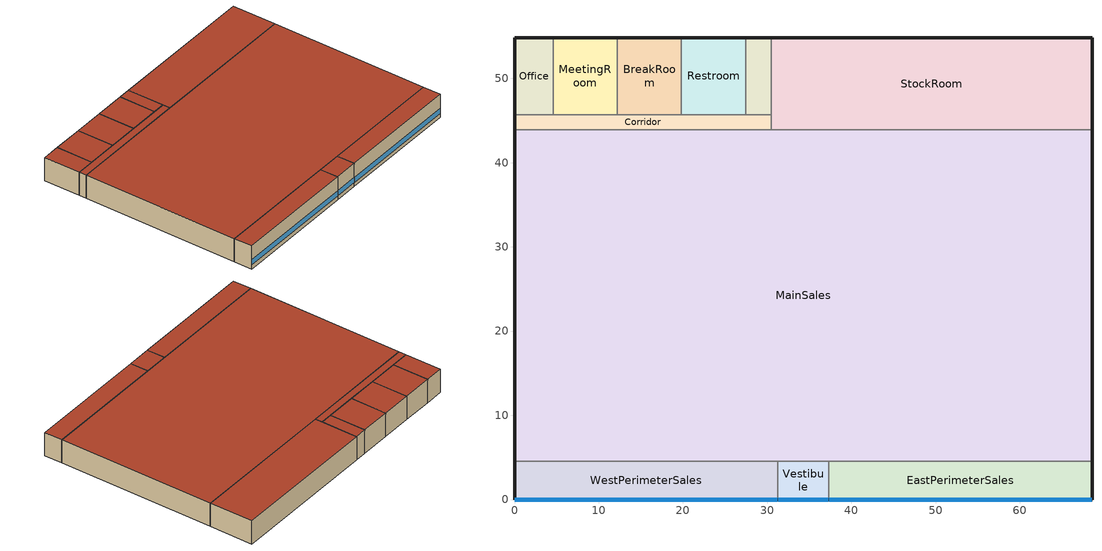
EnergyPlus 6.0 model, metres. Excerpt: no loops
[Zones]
Office
 floor ground (Unheated - 8in Slab with Carpet_NR_Ext-slab): 4.57,54.86 4.57,45.72 0,45.72 0,54.86 z0
 wall outside (Steel-Framed_R-13 + R-7.5 ci_Ext-wall): 4.57,54.86 0,54.86 0,45.72 z0:6.1
 wall to MeetingRoom (Standard_Int-Wall): 4.57,45.72 4.57,54.86 z0:6.1
 wall to Corridor (Standard_Int-Wall): 0,45.72 4.57,45.72 z0:6.1
 roof outside (IEAD_R-25 ci_Roof): 4.57,45.72 4.57,54.86 0,54.86 0,45.72 z6.1
BreakRoom
 floor ground (Unheated - 8in Slab with Carpet_NR_Ext-slab): 19.81,54.86 19.81,45.72 12.19,45.72 12.19,54.86 z0
 wall outside (Steel-Framed_R-13 + R-7.5 ci_Ext-wall): 19.81,54.86 12.19,54.86 z0:6.1
 wall to MeetingRoom (Standard_Int-Wall): 12.19,54.86 12.19,45.72 z0:6.1
 wall to Restroom (Standard_Int-Wall): 19.81,45.72 19.81,54.86 z0:6.1
 wall to Corridor (Standard_Int-Wall): 12.19,45.72 19.81,45.72 z0:6.1
 roof outside (IEAD_R-25 ci_Roof): 19.81,45.72 19.81,54.86 12.19,54.86 12.19,45.72 z6.1
WestPerimeterSales
 floor ground (Unheated - 8in Slab with Carpet_NR_Ext-slab): 31.24,4.57 31.24,0 0,0 0,4.57 z0
 wall outside (Steel-Framed_R-13 + R-7.5 ci_Ext-wall): 0,4.57 0,0 31.24,0 z0:6.1
 wall to Vestibule (Standard_Int-Wall): 31.24,0 31.24,4.57 z0:6.1
 wall to MainSales (AIR-WALL): 31.24,4.57 0,4.57 z0:6.1
 window (Retail_AEDG_window_3_UValue_3.408_SHGC_0.25_VT_0.32): 0.05,0 31.19,0 z1.1:2.45
 roof outside (IEAD_R-25 ci_Roof): 31.24,0 31.24,4.57 0,4.57 0,0 z6.1
Corridor
 floor ground (Unheated - 8in Slab with Carpet_NR_Ext-slab): 30.48,45.72 30.48,43.89 0,43.89 0,45.72 z0
 wall outside (Steel-Framed_R-13 + R-7.5 ci_Ext-wall): 0,45.72 0,43.89 z0:6.1
 wall to MainSales (Standard_Int-Wall): 0,43.89 30.48,43.89 z0:6.1
 wall to Restroom (Standard_Int-Wall): 27.43,45.72 19.81,45.72 z0:6.1
 wall to MeetingRoom (Standard_Int-Wall): 12.19,45.72 4.57,45.72 z0:6.1
 wall to MechanicalRoom (Standard_Int-Wall): 30.48,45.72 27.43,45.72 z0:6.1
 wall to StockRoom (Standard_Int-Wall): 30.48,43.89 30.48,45.72 z0:6.1
 roof outside (IEAD_R-25 ci_Roof): 30.48,43.89 30.48,45.72 0,45.72 0,43.89 z6.1
EastPerimeterSales
 floor ground (Unheated - 8in Slab with Carpet_NR_Ext-slab): 68.58,4.57 68.58,0 37.34,0 37.34,4.57 z0
 wall outside (Steel-Framed_R-13 + R-7.5 ci_Ext-wall): 37.34,0 68.58,0 68.58,4.57 z0:6.1
 wall to Vestibule (Standard_Int-Wall): 37.34,4.57 37.34,0 z0:6.1
 wall to MainSales (AIR-WALL): 68.58,4.57 37.34,4.57 z0:6.1
 window (Retail_AEDG_window_3_UValue_3.408_SHGC_0.25_VT_0.32): 37.39,0 68.53,0 z1.1:2.45
 roof outside (IEAD_R-25 ci_Roof): 68.58,0 68.58,4.57 37.34,4.57 37.34,0 z6.1
Vestibule
 floor ground (Unheated - 8in Slab with Carpet_NR_Ext-slab): 37.34,4.57 37.34,0 31.24,0 31.24,4.57 z0
 wall outside (Steel-Framed_R-13 + R-7.5 ci_Ext-wall): 31.24,0 37.34,0 z0:6.1
 wall to MainSales (Standard_Int-Wall): 37.34,4.57 31.24,4.57 z0:6.1
 window (Retail_AEDG_window_3_UValue_3.408_SHGC_0.25_VT_0.32): 31.29,0 37.29,0 z1.1:2.45
 roof outside (IEAD_R-25 ci_Roof): 37.34,0 37.34,4.57 31.24,4.57 31.24,0 z6.1
StockRoom
 floor ground (Unheated - 8in Slab with Carpet_NR_Ext-slab): 68.58,54.86 68.58,43.89 30.48,43.89 30.48,54.86 z0
 wall outside (Steel-Framed_R-13 + R-7.5 ci_Ext-wall): 68.58,43.89 68.58,54.86 30.48,54.86 z0:6.1
 wall to MainSales (Standard_Int-Wall): 30.48,43.89 68.58,43.89 z0:6.1
 wall to MechanicalRoom (Standard_Int-Wall): 30.48,54.86 30.48,45.72 z0:6.1
 roof outside (IEAD_R-25 ci_Roof): 68.58,43.89 68.58,54.86 30.48,54.86 30.48,43.89 z6.1
MainSales
 floor ground (Unheated - 8in Slab with Carpet_NR_Ext-slab): 68.58,43.89 68.58,4.57 0,4.57 0,43.89 z0
 wall outside (Steel-Framed_R-13 + R-7.5 ci_Ext-wall): 68.58,4.57 68.58,43.89 / 0,43.89 0,4.57 z0:6.1
 roof outside (IEAD_R-25 ci_Roof): 68.58,4.57 68.58,43.89 0,43.89 0,4.57 z6.1
MeetingRoom
 floor ground (Unheated - 8in Slab with Carpet_NR_Ext-slab): 12.19,54.86 12.19,45.72 4.57,45.72 4.57,54.86 z0
 wall outside (Steel-Framed_R-13 + R-7.5 ci_Ext-wall): 12.19,54.86 4.57,54.86 z0:6.1
 roof outside (IEAD_R-25 ci_Roof): 12.19,45.72 12.19,54.86 4.57,54.86 4.57,45.72 z6.1
Restroom
 floor ground (Unheated - 8in Slab with Carpet_NR_Ext-slab): 27.43,54.86 27.43,45.72 19.81,45.72 19.81,54.86 z0
 wall outside (Steel-Framed_R-13 + R-7.5 ci_Ext-wall): 27.43,54.86 19.81,54.86 z0:6.1
 wall to MechanicalRoom (Standard_Int-Wall): 27.43,45.72 27.43,54.86 z0:6.1
 roof outside (IEAD_R-25 ci_Roof): 27.43,45.72 27.43,54.86 19.81,54.86 19.81,45.72 z6.1
MechanicalRoom
 floor ground (Unheated - 8in Slab with Carpet_NR_Ext-slab): 30.48,54.86 30.48,45.72 27.43,45.72 27.43,54.86 z0
 wall outside (Steel-Framed_R-13 + R-7.5 ci_Ext-wall): 30.48,54.86 27.43,54.86 z0:6.1
 roof outside (IEAD_R-25 ci_Roof): 30.48,45.72 30.48,54.86 27.43,54.86 27.43,45.72 z6.1
[Building]
Retail_High_Plug_DOASwCAV: North Axis=0; Terrain=City; Loads Convergence Tolerance Value=0.04; Temperature Convergence Tolerance Value=0.2; Solar Distribution=FullExterior; Maximum Number of Warmup Days=25
[Site:Location]
USA GA-ATLANTA: Latitude {deg}=33.65; Longitude {deg}=-84.42; Time Zone {hr}=-5; Elevation {m}=315
[Site:GroundTemperature:BuildingSurface]
19.963, 19.905, 19.939, 20.453, 22.043, 22.528, 22.672, 22.78, 22.808, 21.178, 20.28, 20.042
[Site:WaterMainsTemperature]
Calculation Method=CORRELATION; Annual Average Outdoor Air Temperature {C}=15.83; Maximum Difference In Monthly Average Outdoor Air Temperatures {deltaC}=20.5
[SizingPeriod:DesignDay] Barometric Pressure {Pa}=97598; Rain {0-no,1-yes}=0; Snow on ground {0-no,1-yes}=0; Day of Month=21; Daylight Savings Time Indicator=0; Humidity Indicating Type=WetBulb
Name | Maximum Dry-Bulb Temperature {C} | Daily Temp Range {C} | Humidity Indicating Conditions at Maximum Dry-Bulb | Wind Speed {m/s} design conditions vs. traditional 6.71 m/s (15 mph) | Wind Direction {Degrees; N=0, S=180} | Clearness {0.0 to 1.1} | Month | Day Type | Wind Speed {m/s} design conditions vs. traditional 3.35 m/s (7mph)
ATLANTA Ann Htg 99.6% Condns DB | -7.3 | 0 | -7.3 | 5.3 | 320 | 0 | 1 | WinterDesignDay
ATLANTA Ann Clg .4% Condns DB=>MWB | 34.4 | 9.7 | 23.8 |  | 300 | 1 | 7 | SummerDesignDay | 4
ATLANTA Ann Clg .4% Condns WB=>MDB | 31.4 | 9.7 | 25.2 |  | 300 | 1 | 7 | SummerDesignDay | 4
[WindowMaterial:Glazing]
Theoretical Glass [245]: Optical Data Type=SpectralAverage; Thickness=0.003; Solar Transmittance at Normal Incidence=0.2331; Front Side Solar Reflectance at Normal Incidence=0.7169; Back Side Solar Reflectance at Normal Incidence=0.7169; Visible Transmittance at Normal Incidence=0.321; Front Side Visible Reflectance at Normal Incidence=0.629; Back Side Visible Reflectance at Normal Incidence=0.629; Infrared Transmittance at Normal Incidence=0; Front Side Infrared Hemispherical Emissivity=0.9; Back Side Infrared Hemispherical Emissivity=0.9; Conductivity=0.0231; Dirt Correction Factor for Solar and Visible Transmittance=1; Solar Diffusing=No
[Material]
Name | Roughness | Thickness | Conductivity | Density | Specific Heat | Thermal Absorptance | Solar Absorptance | Visible Absorptance | Thickness {m} | Conductivity {W/m-K} | Density {kg/m3} | Specific Heat {J/kg-K}
Roof Membrane | VeryRough | 0.0095 | 0.16 | 1121.29 | 1460 | 0.9 | 0.7 | 0.7
Roof Insulation [9] | MediumRough | 0.209 | 0.049 | 265 | 836.8 | 0.9 | 0.7 | 0.7
Metal Decking | MediumSmooth | 0.0015 | 45.006 | 7680 | 418.4 | 0.9 | 0.7 | 0.3
GP01 1/2 GYPSUM | Smooth | 0.0127 | 0.16 | 800 | 1090 | 0.9 | 0.7 | 0.5
Wall Insulation [10] | MediumRough | 0.0971 | 0.045 | 265 | 836.8 | 0.9 | 0.7 | 0.7
1/2IN Gypsum | Smooth | 0.0127 | 0.16 | 784.9 | 830 | 0.9 | 0.92 | 0.92
MAT-CC05 8 HW CONCRETE | Rough | 0.2032 | 1.311 | 2240 | 836.8 | 0.9 | 0.7 | 0.7
Floor Insulation [2] | MediumRough | 0.0636 | 0.045 | 265 | 836.8 | 0.9 | 0.7 | 0.7
METAL Door Medium 18Ga_1; METAL Door Medium 18Ga_2 | Smooth | 0.0013 | 45.3149 | 7833.03 | 502.08 | 0.8 | 0.5 | 0.5
Std Wood 6inch | MediumSmooth |  |  |  |  | 0.9 | 0.7 | 0.7 | 0.15 | 0.12 | 540 | 1210
Std AC02 | MediumSmooth |  |  |  |  | 0.9 | 0.7 | 0.2 | 0.0127 | 0.057 | 288 | 1339
Std MAT-CC05 4  MW CONCRETE | Rough |  |  |  |  | 0.9 | 0.7 | 0.2 | 0.1 | 0.858 | 1968 | 836.8
Std PW05 | MediumSmooth |  |  |  |  | 0.9 | 0.78 | 0.78 | 0.0191 | 0.115 | 545 | 1213
Std Steel_Brown_Regular | Smooth |  |  |  |  | 0.9 | 0.92 | 0.92 | 0.0015 | 44.9696 | 7689 | 418
[Material:NoMass]
Name | Roughness | Thermal Resistance {(m2-K)/W} | Thermal Absorptance | Solar Absorptance | Visible Absorptance | Thermal Resistance {m2-K/W}
MAT-SHEATH | Rough | 0.3626 | 0.9 | 0.7 | 0.7
CP02 CARPET PAD | VeryRough | 0.2165 | 0.9 | 0.7 | 0.8
AIR | Smooth | 0.2515 | 0.8 | 0.5 | 0.5
AIR [1] | Smooth | 0.1214 | 0.8 | 0.5 | 0.5
Std CP02 CARPET PAD | VeryRough |  | 0.9 | 0.7 | 0.8 | 0.21648
MAT-AIR-WALL | Rough |  | 0.9 | 0.7 |  | 0.207949
Std Opaque Door panel_con; Std Opaque Door panel_semi | MediumRough |  | 0.9 | 0.7 | 0.7 | 0.12327
Std Overhead Door Panel | MediumRough |  | 0.9 | 0.7 | 0.7 | 0.255345
[Construction]
InteriorFurnishings: Std Wood 6inch
INT-FLOOR-UNDERSIDE: Std CP02 CARPET PAD, Std MAT-CC05 4  MW CONCRETE
INT-FLOOR-SLAB: Std MAT-CC05 4  MW CONCRETE
DropCeiling: Std AC02
Sloped_Metal_Roof: Std Steel_Brown_Regular, Std PW05
Gable_Wall: Std PW05
AIR-WALL: MAT-AIR-WALL
Std Swinging Door_con: Std Opaque Door panel_con
Std Swinging Door_semi: Std Opaque Door panel_semi
Std Overhead Door: Std Overhead Door Panel
Retail_AEDG_window_3_UValue_3.408_SHGC_0.25_VT_0.32; Retail_AEDG_window_3_UValue_3.408_SHGC_0.25_VT_0.32_east; Retail_AEDG_window_3_UValue_3.408_SHGC_0.25_VT_0.32_north; Retail_AEDG_window_3_UValue_3.408_SHGC_0.25_VT_0.32_west: Theoretical Glass [245]
IEAD_R-25 ci_Roof: Roof Membrane, Roof Insulation [9], Metal Decking
Standard_Int-Wall: GP01 1/2 GYPSUM, GP01 1/2 GYPSUM
Steel-Framed_R-13 + R-7.5 ci_Ext-wall: MAT-SHEATH, Wall Insulation [10], 1/2IN Gypsum
Unheated - 8in Slab with Carpet_NR_Ext-slab: MAT-CC05 8 HW CONCRETE, CP02 CARPET PAD
Mass_R-8.3 ci_ExposedFloor: Floor Insulation [2], MAT-CC05 8 HW CONCRETE, CP02 CARPET PAD
Swinging_NR_door: METAL Door Medium 18Ga_1, AIR, METAL Door Medium 18Ga_2
Non-Swinging_NR_door: METAL Door Medium 18Ga_1, AIR [1], METAL Door Medium 18Ga_2
[ComponentCost:LineItem] Line Item Type=Construction
Name | Item | Cost per Area {$/m2} | Cost per Area
Interior Furnishings | InteriorFurnishings | 1
Interior Floor | INT-FLOOR-UNDERSIDE | 15
Interior Floor Slab | INT-FLOOR-SLAB | 35
Drop Ceiling | DropCeiling | 10
Sloped Metal Roof | Sloped_Metal_Roof | 1
Gable Wall | Gable_Wall | 1
Air Wall | AIR-WALL | 1
Swinging Door Conditioned | Std Swinging Door_con | 1
Swinging Door Semi-conditioned | Std Swinging Door_semi | 1
Overhead Door | Std Overhead Door | 1
south:Retail_AEDG_window_3_UValue_3.408_SHGC_0.25_VT_0.32 | Retail_AEDG_window_3_UValue_3.408_SHGC_0.25_VT_0.32 |  | 1
east:Retail_AEDG_window_3_UValue_3.408_SHGC_0.25_VT_0.32_east | Retail_AEDG_window_3_UValue_3.408_SHGC_0.25_VT_0.32_east |  | 1
north:Retail_AEDG_window_3_UValue_3.408_SHGC_0.25_VT_0.32_north | Retail_AEDG_window_3_UValue_3.408_SHGC_0.25_VT_0.32_north |  | 1
west:Retail_AEDG_window_3_UValue_3.408_SHGC_0.25_VT_0.32_west | Retail_AEDG_window_3_UValue_3.408_SHGC_0.25_VT_0.32_west |  | 1
roofs:IEAD_R-25 ci_Roof | IEAD_R-25 ci_Roof |  | 1
int-walls:Standard_Int-Wall | Standard_Int-Wall |  | 1
ext-walls:Steel-Framed_R-13 + R-7.5 ci_Ext-wall | Steel-Framed_R-13 + R-7.5 ci_Ext-wall |  | 1
ext-slab:Unheated - 8in Slab with Carpet_NR_Ext-slab | Unheated - 8in Slab with Carpet_NR_Ext-slab |  | 1
exposed-floor:Mass_R-8.3 ci_ExposedFloor | Mass_R-8.3 ci_ExposedFloor |  | 34.6727
door:Swinging_NR_door | Swinging_NR_door |  | 1
non-swinging-door:Non-Swinging_NR_door | Non-Swinging_NR_door |  | 1
[Zone] Type=1; Multiplier=1; Ceiling Height=AutoCalculate; Part of Total Floor Area=Yes
Name | Volume
Office | 254.8516
BreakRoom; MeetingRoom; Restroom | 424.7527
WestPerimeterSales; EastPerimeterSales | 870.743
Corridor | 339.8022
Vestibule; MechanicalRoom | 169.9011
StockRoom | 2548.52
MainSales | 16437.9
[InternalMass] Construction=InteriorFurnishings
Name | Zone | Surface Area
Office Internal Mass | Office | 83.6127
BreakRoom Internal Mass | BreakRoom | 139.3546
WestPerimeterSales Internal Mass | WestPerimeterSales | 285.6768
Corridor Internal Mass | Corridor | 111.4836
EastPerimeterSales Internal Mass | EastPerimeterSales | 285.6768
Vestibule Internal Mass | Vestibule | 55.7418
StockRoom Internal Mass | StockRoom | 836.1274
MainSales Internal Mass | MainSales | 5393.02
MeetingRoom Internal Mass | MeetingRoom | 139.3546
Restroom Internal Mass | Restroom | 139.3546
MechanicalRoom Internal Mass | MechanicalRoom | 55.7418
[ZoneInfiltration:DesignFlowRate] Schedule=INFIL_SCH; Design Volume Flow Rate Calculation Method=Flow/ExteriorWallArea; Flow per Exterior Surface Area {m3/s/m2}=0.0001963; Constant Term Coefficient=1; Temperature Term Coefficient=0; Velocity Term Coefficient=0; Velocity Squared Term Coefficient=0
Name | Zone
Office_Infiltration | Office
BreakRoom_Infiltration | BreakRoom
WestPerimeterSales_Infiltration | WestPerimeterSales
Corridor_Infiltration | Corridor
EastPerimeterSales_Infiltration | EastPerimeterSales
Vestibule_Infiltration | Vestibule
StockRoom_Infiltration | StockRoom
MainSales_Infiltration | MainSales
MeetingRoom_Infiltration | MeetingRoom
Restroom_Infiltration | Restroom
MechanicalRoom_Infiltration | MechanicalRoom
[People] Schedule=BLDG_OCC_SCH; Number of People Calculation Method=People; Fraction Radiant=0.3; User Specified Sensible Fraction=AUTOCALCULATE; Activity Level Schedule=ACTIVITY_SCH; Carbon Dioxide Generation Rate {m3/s-W}=3.82E-8; Enable ASHRAE 55 Comfort Warnings=No; MRT Calculation=ZoneAveraged; Work Efficiency Schedule=WORK_EFF_SCH; Clothing Schedule=CLOTHING_SCH; Air Velocity Schedule=AIR_VELO_SCH; Thermal Comfort Report=FANGER
Name | Zone | Number of People
Office People | Office | 2.2492
BreakRoom People | BreakRoom | 52.5018
WestPerimeterSales People | WestPerimeterSales | 9.2274
EastPerimeterSales People | EastPerimeterSales | 9.2274
Vestibule People | Vestibule | 1.8005
StockRoom People | StockRoom | 14.9667
MainSales People | MainSales | 174.1946
MeetingRoom People | MeetingRoom | 37.5003
Restroom People | Restroom | 4.5012
[Lights] Schedule=BLDG_LIGHT_SCH; Design Level Calculation Method=LightingLevel; Return Air Fraction=0; Fraction Visible=0.2; Fraction Replaceable=1; Return Air Fraction is Calculated from Plenum Temperature=No
Name | Zone | Design Level {W} | Fraction Radiant
Office_Lights | Office | 202.3428 | 0.37
BreakRoom_Lights | BreakRoom | 337.238 | 0.37
WestPerimeterSales_Lights | WestPerimeterSales | 2921.05 | 0.42
Corridor_Lights | Corridor | 149.9455 | 0.37
EastPerimeterSales_Lights | EastPerimeterSales | 2921.05 | 0.42
Vestibule_Lights | Vestibule | 149.9455 | 0.37
StockRoom_Lights | StockRoom | 811.0435 | 0.42
MainSales_Lights | MainSales | 55143.6 | 0.42
MeetingRoom_Lights | MeetingRoom | 337.238 | 0.37
Restroom_Lights | Restroom | 337.9348 | 0.37
MechanicalRoom_Lights | MechanicalRoom | 134.8952 | 0.37
[ElectricEquipment] Schedule=BLDG_EQUIP_SCH; Design Level Calculation Method=EquipmentLevel; Fraction Latent=0; Fraction Radiant=0.5; Fraction Lost=0
Name | Zone | Design Level {W}
Office_PlugMisc_Equip | Office | 371.2405
BreakRoom_PlugMisc_Equip | BreakRoom | 1462.53
WestPerimeterSales_PlugMisc_Equip | WestPerimeterSales | 807.0371
EastPerimeterSales_PlugMisc_Equip | EastPerimeterSales | 807.0371
StockRoom_PlugMisc_Equip | StockRoom | 2529.29
MainSales_PlugMisc_Equip | MainSales | 15235.3
MeetingRoom_PlugMisc_Equip | MeetingRoom | 618.7342
Restroom_PlugMisc_Equip | Restroom | 56.4386
[SetpointManager:Scheduled] Control Variable {Temperature | Others }=Temperature; Schedule=DOAS_SAT_Sch
Name | Setpoint Node or NodeList
DOAS_MZ SAT Setpoint | DOAS_MZ Supply Equipment Outlet Node
DOAS_SZ SAT Setpoint | DOAS_SZ Supply Equipment Outlet Node
[SetpointManager:MixedAir] Control Variable {Temperature}=Temperature
Name | Setpoint Node or NodeList
DOAS_MZ_OA_CoolC 2 SAT Manager | DOAS_MZ_OA_CoolC 2-DOAS_MZ_OA_FanNode
DOAS_SZ_OA_CoolC 2 SAT Manager | DOAS_SZ_OA_CoolC 2-DOAS_SZ_OA_FanNode
[Exterior:Lights]
Exterior Facade Lighting: Schedule=ExtLight_Sch; Design Level=10125; Control Option=AstronomicalClock
[UtilityCost:Tariff]
Name | Output Meter | Conversion Factor Choice | Season Schedule | Demand Window Length | Monthly Charge or Variable | Group
GeorgiaPow_PLL-3_PowerLightLarge | ElectricityNet:Facility | kWh | GeorgiaPowerSeasonSchedule | HalfHour | 15.75 | Comm Elect
GeorgiaPow_PLM-3_PowerLightMedium; GeorgiaPow_PLS-3_PowerLightSmall | ElectricityNet:Facility | kWh | GeorgiaPowerSeasonSchedule | HalfHour | 14 | Comm Elect
GeorgiaPow_GS-2_GeneralService | ElectricityNet:Facility | kWh | GeorgiaPowerSeasonSchedule |  | 13.25 | Comm Elect
GA_EIAMonthlyRateGas | Gas:Facility | MCF |  |  | 0 | Comm Gas
[UtilityCost:Charge:Block] Source Variable=totalEnergy; Season=Annual; Category Variable=EnergyCharges
Name | Charge Variable | Tariff | Block Size 1 Value or Variable | Block 1 Cost per Unit Value or Variable | Block Size 2 Value or Variable | Block 2 Cost per Unit Value or Variable | Block Size 3 Value or Variable | Block 3 Cost per Unit Value or Variable | Block Size 4 Value or Variable | Block 4 Cost per Unit Value or Variable | Block Size Multiplier Value or Variable
 | AnnualEnergyCharge | GeorgiaPow_PLL-3_PowerLightLarge | 3000 | 0.10099 | 7000 | 0.09186 | 190000 | 0.0786 | remaining | 0.06096
 | AnnualaddedEnergyCharge | GeorgiaPow_PLL-3_PowerLightLarge | 200 | 0 | 200 | 0.0104 | 200 | 0.00822 | remaining | 0.00594 | TotalDemand
 | AnnualEnergyCharge | GeorgiaPow_PLM-3_PowerLightMedium | 3000 | 0.08757 | 7000 | 0.08026 | 190000 | 0.0691 | remaining | 0.05355
 | AnnualaddedEnergyCharge | GeorgiaPow_PLM-3_PowerLightMedium | 200 | 0 | 200 | 0.00892 | 200 | 0.00672 | remaining | 0.00586 | TotalDemand
 | AnnualEnergyCharge | GeorgiaPow_PLS-3_PowerLightSmall | 25 | 0 | 2975 | 0.08808 | 7000 | 0.08367 | remaining | 0.0722
 | AnnualaddedEnergyCharge | GeorgiaPow_PLS-3_PowerLightSmall | 200 | 0 | 200 | 0.0089 | 200 | 0.0067 | remaining | 0.00586 | TotalDemand
 | AnnualEnergyCharge | GeorgiaPow_GS-2_GeneralService | 25 | 0 | remaining | 0.08327
[UtilityCost:Charge:Simple]
Name | Charge Variable | Tariff | Source Variable | Season | Category Variable | Cost per Unit Value or Variable
 | SummerFuelCostRiderEnergyCharge | GeorgiaPow_PLL-3_PowerLightLarge | TotalEnergy | Summer | EnergyCharges | 0.019843
 | WinterFuelCostRiderEnergyCharge | GeorgiaPow_PLL-3_PowerLightLarge | TotalEnergy | Winter | EnergyCharges | 0.016524
 | TaxofSevenPercent | GeorgiaPow_PLL-3_PowerLightLarge | SubTotal | Annual | Taxes | 0.07
 | SummerFuelCostRiderEnergyCharge | GeorgiaPow_PLM-3_PowerLightMedium | TotalEnergy | Summer | EnergyCharges | 0.019843
 | WinterFuelCostRiderEnergyCharge | GeorgiaPow_PLM-3_PowerLightMedium | TotalEnergy | Winter | EnergyCharges | 0.016524
 | TaxofSevenPercent | GeorgiaPow_PLM-3_PowerLightMedium | SubTotal | Annual | Taxes | 0.07
 | SummerFuelCostRiderEnergyCharge | GeorgiaPow_PLS-3_PowerLightSmall | TotalEnergy | Summer | EnergyCharges | 0.019843
 | WinterFuelCostRiderEnergyCharge | GeorgiaPow_PLS-3_PowerLightSmall | TotalEnergy | Winter | EnergyCharges | 0.016524
 | TaxofSevenPercent | GeorgiaPow_PLS-3_PowerLightSmall | SubTotal | Annual | Taxes | 0.07
 | SummerFuelCostRiderEnergyCharge | GeorgiaPow_GS-2_GeneralService | TotalEnergy | Summer | EnergyCharges | 0.019843
 | WinterFuelCostRiderEnergyCharge | GeorgiaPow_GS-2_GeneralService | TotalEnergy | Winter | EnergyCharges | 0.016524
 | TaxofSevenPercent | GeorgiaPow_GS-2_GeneralService | SubTotal | Annual | Taxes | 0.07
 | MonthlyRateGasCharge | GA_EIAMonthlyRateGas | totalEnergy | Annual | EnergyCharges | GA_MonthlyGasRates
 | TaxofSixPercent | GA_EIAMonthlyRateGas | SubTotal | Annual | Taxes | 0.06
[UtilityCost:Qualify] Season=Annual; Threshold Test=Count
Name | Tariff | Variable | Qualify Type | Threshold Value or Variable | Number of Months
MinDemand500kw | GeorgiaPow_PLL-3_PowerLightLarge | TotalDemand | Minimum | 500 | 12
MinDemand30kw | GeorgiaPow_PLM-3_PowerLightMedium | TotalDemand | Minimum | 30 | 12
MaxDemand500kw | GeorgiaPow_PLM-3_PowerLightMedium | TotalDemand | Maximum | 500 | 1
MaxDemand30kw | GeorgiaPow_PLS-3_PowerLightSmall | TotalDemand | Maximum | 30 | 1
MaxDemand30kw | GeorgiaPow_GS-2_GeneralService | TotalDemand | Maximum | 30 | 1
MaxEnergy30OOkwh | GeorgiaPow_GS-2_GeneralService | TotalEnergy | Maximum | 3000 | 1
[UtilityCost:Variable]
GA_MonthlyGasRates: Tariff=GA_EIAMonthlyRateGas; Variable Type=Currency; January Value=9.24; February Value=10.07; March Value=10.36; April Value=10.86; May Value=11.95; June Value=13.5; July Value=12.5; August Value=12.65; September Value=12.07; October Value=10.93; November Value=9.39; December Value=8.18
[Schedule:Compact]
Bldg_Occ_Sch: Fraction, Through: 11/30, For: Weekdays, Until: 06:00, 0, Until: 08:00, 0.125, Until: 09:00, 0.375, Until: 11:00, 0.5, Until: 13:00, 0.625, Until: 17:00, 0.5, Until: 19:00, 0.625, Until: 21:00, 0.5, Until: 22:00, 0.375, Until: 24:00, 0.125, For: Saturday, Until: 06:00, 0, Until: 08:00, 0.125, Until: 09:00, 0.375, Until: 11:00, 0.5, Until: 19:00, 0.625, Until: 21:00, 0.5, Until: 22:00, 0.375, Until: 24:00, 0.125, For: Sunday, Until: 06:00, 0, Until: 08:00, 0.125, Until: 09:00, 0.375, Until: 11:00, 0.5, Until: 17:00, 0.625, Until: 19:00, 0.5, Until: 20:00, 0.375, Until: 22:00, 0.125, Until: 24:00, 0, For: SummerDesignDay, Until: 24:00, 1, For: WinterDesignDay, Until: 24:00, 0, For: AllOtherDays, Until: 24:00, 0, Through: 12/31, For: Weekdays, Until: 06:00, 0, Until: 08:00, 0.25, Until: 09:00, 0.5, Until: 11:00, 0.75, Until: 13:00, 1, Until: 17:00, 0.75, Until: 19:00, 1, Until: 21:00, 0.75, Until: 22:00, 0.5, Until: 24:00, 0.25, For: Saturday, Until: 06:00, 0, Until: 08:00, 0.25, Until: 09:00, 0.5, Until: 11:00, 0.75, Until: 19:00, 1, Until: 21:00, 0.75, Until: 22:00, 0.5, Until: 24:00, 0.25, For: Sunday, Until: 06:00, 0, Until: 08:00, 0.25, Until: 09:00, 0.5, Until: 11:00, 0.75, Until: 17:00, 1, Until: 19:00, 0.75, Until: 20:00, 0.5, Until: 22:00, 0.25, Until: 24:00, 0, For: SummerDesignDay, Until: 24:00, 1, For: WinterDesignDay, Until: 24:00, 0, For: AllOtherDays, Until: 24:00, 0
Infil_Sch: Fraction, Through: 12/31, For: Weekdays Saturday, Until: 06:00, 1, Until: 24:00, 0.5, For: Sunday, Until: 06:00, 1, Until: 22:00, 0.5, Until: 24:00, 1, For: SummerDesignDay, Until: 06:00, 1, Until: 24:00, 0.5, For: WinterDesignDay, Until: 06:00, 1, Until: 24:00, 0.5, For: AllOtherDays, Until: 24:00, 1
Activity_Sch: Any Number, Through: 12/31, For: AllDays, Until: 24:00, 120
Work_Eff_Sch: Fraction, Through: 12/31, For: AllDays, Until: 24:00, 0
Air_Velo_Sch: Any Number, Through: 12/31, For: AllDays, Until: 24:00, 0.2
Clothing_Sch: Any Number, Through: 04/30, For: AllDays, Until: 24:00, 1, Through: 09/30, For: AllDays, Until: 24:00, 0.5, Through: 12/31, For: AllDays, Until: 24:00, 1
GeorgiaPowerSeasonSchedule: Through: 5/31, For: AllDays, Until: 24:00, 1, Through: 9/30, For: AllDays, Until: 24:00, 3, Through: 12/31, For: AllDays, Until: 24:00, 1
Bldg_Light_Sch: Fraction, Through: 12/31, For: Weekdays Saturday, Until: 06:00, 0, Until: 09:00, 0.16, Until: 21:00, 0.9, Until: 24:00, 0.16, For: Sunday, Until: 06:00, 0, Until: 09:00, 0.16, Until: 19:00, 0.9, Until: 22:00, 0.16, Until: 24:00, 0, For: SummerDesignDay, Until: 24:00, 1, For: WinterDesignDay, Until: 24:00, 0, For: AllOtherDays, Until: 24:00, 0
ExtLight_Sch: Fraction, Through: 12/31, For: AllDays, Until: 6:00, 0.25, Until: 24:00, 1
Bldg_Equip_Sch: Fraction, Through: 12/31, For: Weekdays Saturday, Until: 06:00, 0.1, Until: 09:00, 0.6, Until: 21:00, 0.9, Until: 24:00, 0.6, For: Sunday, Until: 06:00, 0.1, Until: 09:00, 0.6, Until: 19:00, 0.9, Until: 22:00, 0.6, Until: 24:00, 0.1, For: SummerDesignDay, Until: 24:00, 1, For: WinterDesignDay, Until: 24:00, 0, For: AllOtherDays, Until: 24:00, 0
DOAS_SAT_Sch: Temperature, Through: 12/31, For: AllDays, Until: 24:00, 11.67
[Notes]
Start SimMetaData
WeatherFileName=USA_GA_Atlanta_TMY2.epw
RoofConstruction=Insulation Entirely Above Deck
ExtWallConstruction=Steel-Framed
End SimMetaData
Number of Zones: 11
US National Holidays
